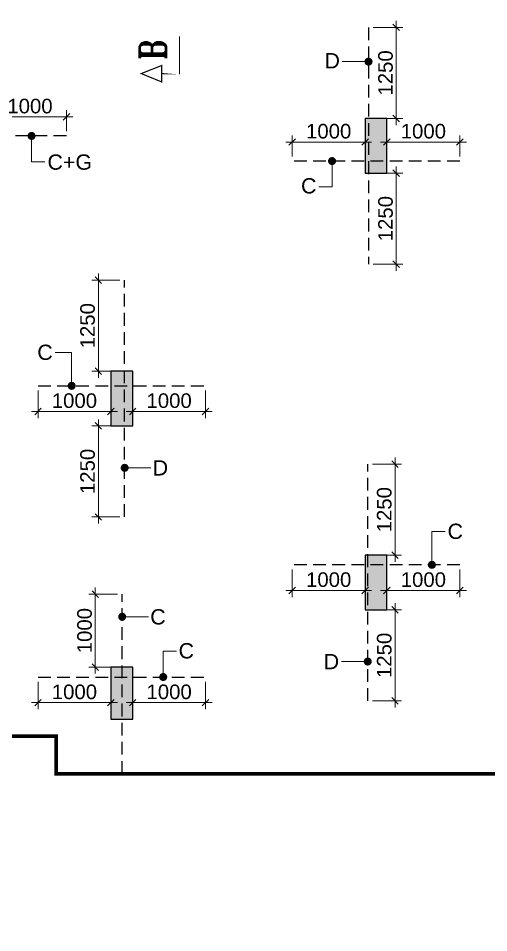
# Model space of a CAD drawing. Header units: millimetres. Extents: x 1123469 to 1883119, y -126924 to 196924.
# Drawn here: x 1522819 to 1529276, y 124283 to 136834 of the extents above; entities that cross this region are included whole.
import ezdxf

# ---------------------------------------------------------------- set-up
doc = ezdxf.new("R2010")
doc.units = ezdxf.units.MM
doc.header["$LTSCALE"] = 500
doc.header["$MEASUREMENT"] = 0
doc.header["$PDMODE"] = 34
doc.linetypes.add('CONTINOUS', pattern=[0])
doc.linetypes.add('HIDDEN', pattern=[0.375, 0.25, -0.125])
doc.layers.get('Defpoints').update_dxf_attribs({"lineweight": 0})
for name, color, linetype in [('3BEAM NO', 6, 'Continuous'), ('COL. DIM', 3, 'Continuous'), ('reinf.', 4, 'Continuous'), ('TEXT 1', 1, 'Continuous'), ('TEXT-20', 3, 'Continuous'), ('TOWER AREA COLUMN.', 6, 'Continuous')]:
    doc.layers.add(name, color=color, linetype=linetype)
for name, color, linetype, lineweight in [('ARWO', 1, 'Continuous', 18), ('CUT OUT', 1, 'Continuous', 13), ('FOOTING', 1, 'Continuous', 15), ('S - SUNK', 251, 'Continuous', 0), ('TOWER COL HATCH', 253, 'Continuous', 20)]:
    doc.layers.add(name, color=color, linetype=linetype, lineweight=lineweight)
doc.styles.add('3mm', font='arial.ttf')
doc.styles.add('RT', font='romant.shx', dxfattribs={"height": 8})
doc.dimstyles.new('PARAMVEER', dxfattribs={"dimtxt": 200, "dimasz": 100, "dimexe": 0, "dimexo": 25, "dimgap": 10, "dimtad": 1, "dimdec": 0, "dimrnd": 5, "dimzin": 0, "dimdsep": 46, "dimtxsty": '3mm', "dimblk": 'OBLIQUE', "dimcen": 0.09, "dimdle": 75, "dimclrd": 1, "dimclre": 1, "dimclrt": 3, "dimadec": 0, "dimazin": 0, "dimtfac": 1, "dimtdec": 0, "dimtmove": 1, "dimatfit": 3, "dimfxl": 100, "dimtolj": 1, "dimtzin": 0, "dimlwd": 18, "dimlwe": 5, "dimarcsym": 0})
doc.dimstyles.new('PARAMVEER BEAM', dxfattribs={"dimtxt": 200, "dimasz": 100, "dimexe": 0, "dimexo": 0, "dimgap": 10, "dimtad": 1, "dimdec": 0, "dimzin": 0, "dimdsep": 46, "dimtxsty": '3mm', "dimblk": 'ARCHTICK', "dimcen": 0.09, "dimdle": 75, "dimclrd": 1, "dimclre": 1, "dimclrt": 3, "dimadec": 0, "dimazin": 0, "dimtfac": 1, "dimtdec": 0, "dimtmove": 1, "dimatfit": 3, "dimfxl": 100, "dimtolj": 1, "dimtzin": 0, "dimlwd": 18, "dimlwe": 5, "dimarcsym": 0})

# ---------------------------------------------------------------- blocks, each defined once
blk = doc.blocks.new('3tgra')
at = {"layer": 'TOWER COL HATCH'}
h = blk.add_hatch(color=253, dxfattribs=at)
h.dxf.hatch_style = 1
h.paths.add_polyline_path([(1377685.631014433, 72436.75957392534), (1377985.631014433, 72436.75957392534), (1377985.631014433, 71686.75957392534), (1377685.631014433, 71686.75957392534)])
h = blk.add_hatch(color=253, dxfattribs=at)
h.dxf.hatch_style = 1
h.paths.add_polyline_path([(1381175.631022721, 68966.7597997039), (1381475.631022721, 68966.7597997039), (1381475.631022721, 68216.7597997039), (1381175.631022721, 68216.7597997039)])
h = blk.add_hatch(color=253, dxfattribs=at)
h.dxf.hatch_style = 1
h.paths.add_polyline_path([(1377685.631021391, 66441.7598002), (1377985.631021391, 66441.7598002), (1377985.631021391, 65691.7598002), (1377685.631021391, 65691.7598002)])
h = blk.add_hatch(color=253, dxfattribs=at)
h.dxf.hatch_style = 1
h.paths.add_polyline_path([(1381175.631022715, 64906.75997030269), (1381475.631022715, 64906.75997030269), (1381475.631022715, 64191.75997030269), (1381175.631022715, 64191.75997030269)])
at = {"layer": 'TOWER AREA COLUMN.', "color": 4}
for points in [[(1377685.631014433, 72436.75957392534), (1377985.631014433, 72436.75957392534), (1377985.631014433, 71686.75957392534), (1377685.631014433, 71686.75957392534)], [(1381175.631022721, 68966.7597997039), (1381475.631022721, 68966.7597997039), (1381475.631022721, 68216.7597997039), (1381175.631022721, 68216.7597997039)], [(1377685.631021391, 66441.7598002), (1377985.631021391, 66441.7598002), (1377985.631021391, 65691.7598002), (1377685.631021391, 65691.7598002)], [(1381175.631022715, 64906.75997030269), (1381475.631022715, 64906.75997030269), (1381475.631022715, 64191.75997030269), (1381175.631022715, 64191.75997030269)]]:
    blk.add_lwpolyline(points, close=True, dxfattribs=at)
blk = doc.blocks.new('_Oblique')
at = {"color": 0, "linetype": 'ByBlock', "lineweight": -2}
blk.add_line((-0.5, -0.5), (0.5, 0.5), dxfattribs=at)
blk = doc.blocks.new('*D1040')
at = {"layer": 'COL. DIM', "color": 1, "linetype": 'CONTINOUS', "lineweight": 5, "ltscale": 10, "transparency": 16777216}
for p, q in [((1527691.322730707, 134709.250831422), (1528097.412359352, 134709.250831422)), ((1527691.322730707, 133459.250831422), (1528097.412359352, 133459.250831422))]:
    blk.add_line(p, q, dxfattribs=at)
at = {"layer": 'COL. DIM', "color": 1, "lineweight": 18, "ltscale": 10, "transparency": 16777216}
blk.add_line((1528007.412359352, 134799.250831422), (1528007.412359352, 133369.250831422), dxfattribs=at)
at = {"layer": 'Defpoints', "color": 0, "ltscale": 10, "transparency": 16777216}
for p in [(1527626.322730707, 134709.250831422), (1527626.322730707, 133459.250831422), (1528007.412359352, 133459.250831422)]:
    blk.add_point(p, dxfattribs=at)
at = {"layer": 'COL. DIM', "color": 1, "lineweight": 18, "ltscale": 10, "transparency": 16777216, "xscale": 90, "yscale": 90, "zscale": 90}
for p, rotation in [((1528007.412359352, 134709.250831422), 90), ((1528007.412359352, 133459.250831422), 270)]:
    blk.add_blockref('_Oblique', p, dxfattribs=dict(at, rotation=rotation))
at = {"layer": 'COL. DIM', "color": 3, "ltscale": 10, "transparency": 16777216, "insert": (1527860.297761807, 134084.2508314215), "char_height": 200, "attachment_point": 5, "rotation": 90, "style": '3mm'}
blk.add_mtext('\\A1;1250', dxfattribs=at)
blk = doc.blocks.new('_ArchTick')
at = {"color": 0, "linetype": 'ByBlock', "const_width": 0.15}
blk.add_lwpolyline([(-0.5, -0.5), (0.5, 0.5)], dxfattribs=at)
blk = doc.blocks.new('*D1041')
at = {"layer": 'COL. DIM', "color": 1, "linetype": 'CONTINOUS', "lineweight": 5, "ltscale": 10, "transparency": 16777216}
for p, q in [((1526579.24859327, 134939.2642006932), (1526579.24859327, 135225.7938251426)), ((1527579.24859327, 134939.2642006932), (1527579.24859327, 135225.7938251426))]:
    blk.add_line(p, q, dxfattribs=at)
at = {"layer": 'COL. DIM', "color": 1, "lineweight": 18, "ltscale": 10, "transparency": 16777216}
blk.add_line((1526489.24859327, 135135.7938251426), (1527669.24859327, 135135.7938251426), dxfattribs=at)
at = {"layer": 'Defpoints', "color": 0, "ltscale": 10, "transparency": 16777216}
for p in [(1527579.24859327, 135135.7938251426), (1526579.24859327, 134874.2642006932), (1527579.24859327, 134874.2642006932)]:
    blk.add_point(p, dxfattribs=at)
at = {"layer": 'COL. DIM', "color": 1, "lineweight": 18, "ltscale": 10, "transparency": 16777216, "xscale": 90, "yscale": 90, "zscale": 90, "rotation": 180}
blk.add_blockref('_Oblique', (1526579.24859327, 135135.7938251426), dxfattribs=at)
at = {"layer": 'COL. DIM', "color": 1, "lineweight": 18, "ltscale": 10, "transparency": 16777216, "xscale": 90, "yscale": 90, "zscale": 90}
blk.add_blockref('_Oblique', (1527579.24859327, 135135.7938251426), dxfattribs=at)
at = {"layer": 'COL. DIM', "color": 3, "ltscale": 10, "transparency": 16777216, "insert": (1527079.24859327, 135282.9084226869), "char_height": 200, "attachment_point": 5, "style": '3mm'}
blk.add_mtext('\\A1;1000', dxfattribs=at)
blk = doc.blocks.new('*D1042')
at = {"layer": 'COL. DIM', "color": 1, "linetype": 'CONTINOUS', "lineweight": 5, "ltscale": 10, "transparency": 16777216}
for p, q in [((1527691.322730707, 136709.250831422), (1528097.412359351, 136709.250831422)), ((1527691.322730707, 135459.250831422), (1528097.412359351, 135459.250831422))]:
    blk.add_line(p, q, dxfattribs=at)
at = {"layer": 'COL. DIM', "color": 1, "lineweight": 18, "ltscale": 10, "transparency": 16777216}
blk.add_line((1528007.412359351, 136799.250831422), (1528007.412359351, 135369.250831422), dxfattribs=at)
at = {"layer": 'Defpoints', "color": 0, "ltscale": 10, "transparency": 16777216}
for p in [(1527626.322730707, 136709.250831422), (1527626.322730707, 135459.250831422), (1528007.412359351, 135459.250831422)]:
    blk.add_point(p, dxfattribs=at)
at = {"layer": 'COL. DIM', "color": 1, "lineweight": 18, "ltscale": 10, "transparency": 16777216, "xscale": 90, "yscale": 90, "zscale": 90}
for p, rotation in [((1528007.412359351, 136709.250831422), 90), ((1528007.412359351, 135459.250831422), 270)]:
    blk.add_blockref('_Oblique', p, dxfattribs=dict(at, rotation=rotation))
at = {"layer": 'COL. DIM', "color": 3, "ltscale": 10, "transparency": 16777216, "insert": (1527860.297761804, 136084.250831422), "char_height": 200, "attachment_point": 5, "rotation": 90, "style": '3mm'}
blk.add_mtext('\\A1;1250', dxfattribs=at)
blk = doc.blocks.new('*D1043')
at = {"layer": 'COL. DIM', "color": 1, "linetype": 'CONTINOUS', "lineweight": 5, "ltscale": 10, "transparency": 16777216}
for p, q in [((1527879.24859327, 134939.2642006932), (1527879.24859327, 135225.7938251426)), ((1528879.24859327, 134939.2642006932), (1528879.24859327, 135225.7938251426))]:
    blk.add_line(p, q, dxfattribs=at)
at = {"layer": 'COL. DIM', "color": 1, "lineweight": 18, "ltscale": 10, "transparency": 16777216}
blk.add_line((1527789.24859327, 135135.7938251426), (1528969.24859327, 135135.7938251426), dxfattribs=at)
at = {"layer": 'Defpoints', "color": 0, "ltscale": 10, "transparency": 16777216}
for p in [(1528879.24859327, 135135.7938251426), (1527879.24859327, 134874.2642006932), (1528879.24859327, 134874.2642006932)]:
    blk.add_point(p, dxfattribs=at)
at = {"layer": 'COL. DIM', "color": 1, "lineweight": 18, "ltscale": 10, "transparency": 16777216, "xscale": 90, "yscale": 90, "zscale": 90, "rotation": 180}
blk.add_blockref('_Oblique', (1527879.24859327, 135135.7938251426), dxfattribs=at)
at = {"layer": 'COL. DIM', "color": 1, "lineweight": 18, "ltscale": 10, "transparency": 16777216, "xscale": 90, "yscale": 90, "zscale": 90}
blk.add_blockref('_Oblique', (1528879.24859327, 135135.7938251426), dxfattribs=at)
at = {"layer": 'COL. DIM', "color": 3, "ltscale": 10, "transparency": 16777216, "insert": (1528379.24859327, 135282.9084226869), "char_height": 200, "attachment_point": 5, "style": '3mm'}
blk.add_mtext('\\A1;1000', dxfattribs=at)
blk = doc.blocks.new('*D1047')
at = {"layer": 'COL. DIM', "color": 1, "linetype": 'CONTINOUS', "lineweight": 5, "ltscale": 10, "transparency": 16777216}
for p, q in [((1522479.167191137, 135284.3916811144), (1522479.167191137, 135570.9213055638)), ((1523479.167191137, 135284.3916811144), (1523479.167191137, 135570.9213055638))]:
    blk.add_line(p, q, dxfattribs=at)
at = {"layer": 'COL. DIM', "color": 1, "lineweight": 18, "ltscale": 10, "transparency": 16777216}
blk.add_line((1522389.167191137, 135480.9213055638), (1523569.167191137, 135480.9213055638), dxfattribs=at)
at = {"layer": 'Defpoints', "color": 0, "ltscale": 10, "transparency": 16777216}
for p in [(1523479.167191137, 135480.9213055638), (1522479.167191137, 135219.3916811144), (1523479.167191137, 135219.3916811144)]:
    blk.add_point(p, dxfattribs=at)
at = {"layer": 'COL. DIM', "color": 1, "lineweight": 18, "ltscale": 10, "transparency": 16777216, "xscale": 90, "yscale": 90, "zscale": 90, "rotation": 180}
blk.add_blockref('_Oblique', (1522479.167191137, 135480.9213055638), dxfattribs=at)
at = {"layer": 'COL. DIM', "color": 1, "lineweight": 18, "ltscale": 10, "transparency": 16777216, "xscale": 90, "yscale": 90, "zscale": 90}
blk.add_blockref('_Oblique', (1523479.167191137, 135480.9213055638), dxfattribs=at)
at = {"layer": 'COL. DIM', "color": 3, "ltscale": 10, "transparency": 16777216, "insert": (1522979.167191137, 135628.0359031082), "char_height": 200, "attachment_point": 5, "style": '3mm'}
blk.add_mtext('\\A1;1000', dxfattribs=at)
blk = doc.blocks.new('*D1072')
at = {"layer": 'COL. DIM', "color": 1, "lineweight": 18, "ltscale": 10, "transparency": 16777216}
blk.add_line((1527990.252399399, 129374.2510576967), (1527990.252399399, 130804.2510576967), dxfattribs=at)
at = {"layer": 'COL. DIM', "color": 1, "linetype": 'CONTINOUS', "lineweight": 5, "ltscale": 10, "transparency": 16777216}
for p, q in [((1527680.596990563, 130714.2510576967), (1528080.252399399, 130714.2510576967)), ((1527680.596990563, 129464.2510576967), (1528080.252399399, 129464.2510576967))]:
    blk.add_line(p, q, dxfattribs=at)
at = {"layer": 'Defpoints', "color": 0, "ltscale": 10, "transparency": 16777216}
for p in [(1527615.596990563, 130714.2510576967), (1527990.252399399, 130714.2510576967), (1527615.596990563, 129464.2510576967)]:
    blk.add_point(p, dxfattribs=at)
at = {"layer": 'COL. DIM', "color": 1, "lineweight": 18, "ltscale": 10, "transparency": 16777216, "xscale": 90, "yscale": 90, "zscale": 90}
for p, rotation in [((1527990.252399399, 130714.2510576967), 90), ((1527990.252399399, 129464.2510576967), 270)]:
    blk.add_blockref('_Oblique', p, dxfattribs=dict(at, rotation=rotation))
at = {"layer": 'COL. DIM', "color": 3, "ltscale": 10, "transparency": 16777216, "insert": (1527843.137801854, 130089.2510576963), "char_height": 200, "attachment_point": 5, "rotation": 90, "style": '3mm'}
blk.add_mtext('\\A1;1250', dxfattribs=at)
blk = doc.blocks.new('*D1073')
at = {"layer": 'COL. DIM', "color": 1, "linetype": 'CONTINOUS', "lineweight": 5, "ltscale": 10, "transparency": 16777216}
for p, q in [((1527879.248586311, 129267.310711091), (1527879.248586311, 128890.7810866417)), ((1528879.248586311, 129267.310711091), (1528879.248586311, 128890.7810866417))]:
    blk.add_line(p, q, dxfattribs=at)
at = {"layer": 'COL. DIM', "color": 1, "lineweight": 18, "ltscale": 10, "transparency": 16777216}
blk.add_line((1527789.248586311, 128980.7810866417), (1528969.248586311, 128980.7810866417), dxfattribs=at)
at = {"layer": 'Defpoints', "color": 0, "ltscale": 10, "transparency": 16777216}
for p in [(1527879.248586311, 129332.310711091), (1528879.248586311, 129332.310711091), (1528879.248586311, 128980.7810866417)]:
    blk.add_point(p, dxfattribs=at)
at = {"layer": 'COL. DIM', "color": 1, "lineweight": 18, "ltscale": 10, "transparency": 16777216, "xscale": 90, "yscale": 90, "zscale": 90, "rotation": 180}
blk.add_blockref('_Oblique', (1527879.248586311, 128980.7810866417), dxfattribs=at)
at = {"layer": 'COL. DIM', "color": 1, "lineweight": 18, "ltscale": 10, "transparency": 16777216, "xscale": 90, "yscale": 90, "zscale": 90}
blk.add_blockref('_Oblique', (1528879.248586311, 128980.7810866417), dxfattribs=at)
at = {"layer": 'COL. DIM', "color": 3, "ltscale": 10, "transparency": 16777216, "insert": (1528379.248586311, 129127.895684186), "char_height": 200, "attachment_point": 5, "style": '3mm'}
blk.add_mtext('\\A1;1000', dxfattribs=at)
blk = doc.blocks.new('*D1074')
at = {"layer": 'COL. DIM', "color": 1, "linetype": 'CONTINOUS', "lineweight": 5, "ltscale": 10, "transparency": 16777216}
for p, q in [((1526579.248586311, 129267.310711091), (1526579.248586311, 128890.7810866417)), ((1527579.248586311, 129267.310711091), (1527579.248586311, 128890.7810866417))]:
    blk.add_line(p, q, dxfattribs=at)
at = {"layer": 'COL. DIM', "color": 1, "lineweight": 18, "ltscale": 10, "transparency": 16777216}
blk.add_line((1526489.248586311, 128980.7810866417), (1527669.248586311, 128980.7810866417), dxfattribs=at)
at = {"layer": 'Defpoints', "color": 0, "ltscale": 10, "transparency": 16777216}
for p in [(1526579.248586311, 129332.310711091), (1527579.248586311, 129332.310711091), (1527579.248586311, 128980.7810866417)]:
    blk.add_point(p, dxfattribs=at)
at = {"layer": 'COL. DIM', "color": 1, "lineweight": 18, "ltscale": 10, "transparency": 16777216, "xscale": 90, "yscale": 90, "zscale": 90, "rotation": 180}
blk.add_blockref('_Oblique', (1526579.248586311, 128980.7810866417), dxfattribs=at)
at = {"layer": 'COL. DIM', "color": 1, "lineweight": 18, "ltscale": 10, "transparency": 16777216, "xscale": 90, "yscale": 90, "zscale": 90}
blk.add_blockref('_Oblique', (1527579.248586311, 128980.7810866417), dxfattribs=at)
at = {"layer": 'COL. DIM', "color": 3, "ltscale": 10, "transparency": 16777216, "insert": (1527079.248586311, 129127.895684186), "char_height": 200, "attachment_point": 5, "style": '3mm'}
blk.add_mtext('\\A1;1000', dxfattribs=at)
blk = doc.blocks.new('*D1075')
at = {"layer": 'COL. DIM', "color": 1, "lineweight": 18, "ltscale": 10, "transparency": 16777216}
blk.add_line((1527990.252399399, 127374.2510576966), (1527990.252399399, 128804.2510576966), dxfattribs=at)
at = {"layer": 'COL. DIM', "color": 1, "linetype": 'CONTINOUS', "lineweight": 5, "ltscale": 10, "transparency": 16777216}
for p, q in [((1527680.596990563, 128714.2510576966), (1528080.252399399, 128714.2510576966)), ((1527680.596990563, 127464.2510576966), (1528080.252399399, 127464.2510576966))]:
    blk.add_line(p, q, dxfattribs=at)
at = {"layer": 'Defpoints', "color": 0, "ltscale": 10, "transparency": 16777216}
for p in [(1527615.596990563, 128714.2510576966), (1527990.252399399, 128714.2510576966), (1527615.596990563, 127464.2510576966)]:
    blk.add_point(p, dxfattribs=at)
at = {"layer": 'COL. DIM', "color": 1, "lineweight": 18, "ltscale": 10, "transparency": 16777216, "xscale": 90, "yscale": 90, "zscale": 90}
for p, rotation in [((1527990.252399399, 128714.2510576966), 90), ((1527990.252399399, 127464.2510576966), 270)]:
    blk.add_blockref('_Oblique', p, dxfattribs=dict(at, rotation=rotation))
at = {"layer": 'COL. DIM', "color": 3, "ltscale": 10, "transparency": 16777216, "insert": (1527843.137801855, 128089.2510576962), "char_height": 200, "attachment_point": 5, "rotation": 90, "style": '3mm'}
blk.add_mtext('\\A1;1250', dxfattribs=at)
blk = doc.blocks.new('*D1076')
at = {"layer": 'COL. DIM', "color": 1, "linetype": 'CONTINOUS', "lineweight": 5, "ltscale": 10, "transparency": 16777216}
for p, q in [((1524179.963213203, 128929.2512277994), (1523785.924917455, 128929.2512277994)), ((1524179.963213203, 127929.2512277994), (1523785.924917455, 127929.2512277994))]:
    blk.add_line(p, q, dxfattribs=at)
at = {"layer": 'COL. DIM', "color": 1, "lineweight": 18, "ltscale": 10, "transparency": 16777216}
blk.add_line((1523875.924917455, 127839.2512277994), (1523875.924917455, 129019.2512277994), dxfattribs=at)
at = {"layer": 'Defpoints', "color": 0, "ltscale": 10, "transparency": 16777216}
for p in [(1523875.924917455, 128929.2512277994), (1524244.963213203, 128929.2512277994), (1524244.963213203, 127929.2512277994)]:
    blk.add_point(p, dxfattribs=at)
at = {"layer": 'COL. DIM', "color": 1, "lineweight": 18, "ltscale": 10, "transparency": 16777216, "xscale": 90, "yscale": 90, "zscale": 90}
for p, rotation in [((1523875.924917455, 128929.2512277994), 90), ((1523875.924917455, 127929.2512277994), 270)]:
    blk.add_blockref('_Oblique', p, dxfattribs=dict(at, rotation=rotation))
at = {"layer": 'COL. DIM', "color": 3, "ltscale": 10, "transparency": 16777216, "insert": (1523728.81031991, 128429.2512277989), "char_height": 200, "attachment_point": 5, "rotation": 90, "style": '3mm'}
blk.add_mtext('\\A1;1000', dxfattribs=at)
blk = doc.blocks.new('*D1077')
at = {"layer": 'COL. DIM', "color": 1, "linetype": 'CONTINOUS', "lineweight": 5, "ltscale": 10, "transparency": 16777216}
for p, q in [((1524389.247958106, 127727.2220207432), (1524389.247958106, 127350.6923962939)), ((1525389.247958106, 127727.2220207432), (1525389.247958106, 127350.6923962939))]:
    blk.add_line(p, q, dxfattribs=at)
at = {"layer": 'COL. DIM', "color": 1, "lineweight": 18, "ltscale": 10, "transparency": 16777216}
blk.add_line((1525479.247958106, 127440.6923962939), (1524299.247958106, 127440.6923962939), dxfattribs=at)
at = {"layer": 'Defpoints', "color": 0, "ltscale": 10, "transparency": 16777216}
for p in [(1524389.247958106, 127792.2220207432), (1525389.247958106, 127792.2220207432), (1524389.247958106, 127440.6923962939)]:
    blk.add_point(p, dxfattribs=at)
at = {"layer": 'COL. DIM', "color": 1, "lineweight": 18, "ltscale": 10, "transparency": 16777216, "xscale": 90, "yscale": 90, "zscale": 90, "rotation": 180}
blk.add_blockref('_Oblique', (1524389.247958106, 127440.6923962939), dxfattribs=at)
at = {"layer": 'COL. DIM', "color": 1, "lineweight": 18, "ltscale": 10, "transparency": 16777216, "xscale": 90, "yscale": 90, "zscale": 90}
blk.add_blockref('_Oblique', (1525389.247958106, 127440.6923962939), dxfattribs=at)
at = {"layer": 'COL. DIM', "color": 3, "ltscale": 10, "transparency": 16777216, "insert": (1524889.247958106, 127587.8069938382), "char_height": 200, "attachment_point": 5, "style": '3mm'}
blk.add_mtext('\\A1;1000', dxfattribs=at)
blk = doc.blocks.new('*D1078')
at = {"layer": 'COL. DIM', "color": 1, "linetype": 'CONTINOUS', "lineweight": 5, "ltscale": 10, "transparency": 16777216}
for p, q in [((1523089.247958106, 127727.2220207432), (1523089.247958106, 127350.6923962939)), ((1524089.247958106, 127727.2220207432), (1524089.247958106, 127350.6923962939))]:
    blk.add_line(p, q, dxfattribs=at)
at = {"layer": 'COL. DIM', "color": 1, "lineweight": 18, "ltscale": 10, "transparency": 16777216}
blk.add_line((1524179.247958106, 127440.6923962939), (1522999.247958106, 127440.6923962939), dxfattribs=at)
at = {"layer": 'Defpoints', "color": 0, "ltscale": 10, "transparency": 16777216}
for p in [(1523089.247958106, 127792.2220207432), (1524089.247958106, 127792.2220207432), (1523089.247958106, 127440.6923962939)]:
    blk.add_point(p, dxfattribs=at)
at = {"layer": 'COL. DIM', "color": 1, "lineweight": 18, "ltscale": 10, "transparency": 16777216, "xscale": 90, "yscale": 90, "zscale": 90, "rotation": 180}
blk.add_blockref('_Oblique', (1523089.247958106, 127440.6923962939), dxfattribs=at)
at = {"layer": 'COL. DIM', "color": 1, "lineweight": 18, "ltscale": 10, "transparency": 16777216, "xscale": 90, "yscale": 90, "zscale": 90}
blk.add_blockref('_Oblique', (1524089.247958106, 127440.6923962939), dxfattribs=at)
at = {"layer": 'COL. DIM', "color": 3, "ltscale": 10, "transparency": 16777216, "insert": (1523589.247958106, 127587.8069938382), "char_height": 200, "attachment_point": 5, "style": '3mm'}
blk.add_mtext('\\A1;1000', dxfattribs=at)
blk = doc.blocks.new('*D1089')
at = {"layer": 'COL. DIM', "color": 1, "lineweight": 18, "ltscale": 10, "transparency": 16777216}
blk.add_line((1523917.640821331, 131899.2510572005), (1523917.640821331, 133329.2510572005), dxfattribs=at)
at = {"layer": 'COL. DIM', "color": 1, "linetype": 'CONTINOUS', "lineweight": 5, "ltscale": 10, "transparency": 16777216}
for p, q in [((1524213.759595215, 133239.2510572005), (1523827.640821331, 133239.2510572005)), ((1524213.759595215, 131989.2510572005), (1523827.640821331, 131989.2510572005))]:
    blk.add_line(p, q, dxfattribs=at)
at = {"layer": 'Defpoints', "color": 0, "ltscale": 10, "transparency": 16777216}
for p in [(1523917.640821331, 133239.2510572005), (1524278.759595215, 133239.2510572005), (1524278.759595215, 131989.2510572005)]:
    blk.add_point(p, dxfattribs=at)
at = {"layer": 'COL. DIM', "color": 1, "lineweight": 18, "ltscale": 10, "transparency": 16777216, "xscale": 90, "yscale": 90, "zscale": 90}
for p, rotation in [((1523917.640821331, 133239.2510572005), 90), ((1523917.640821331, 131989.2510572005), 270)]:
    blk.add_blockref('_Oblique', p, dxfattribs=dict(at, rotation=rotation))
at = {"layer": 'COL. DIM', "color": 3, "ltscale": 10, "transparency": 16777216, "insert": (1523770.526223787, 132614.2510572001), "char_height": 200, "attachment_point": 5, "rotation": 90, "style": '3mm'}
blk.add_mtext('\\A1;1250', dxfattribs=at)
blk = doc.blocks.new('*D1090')
at = {"layer": 'COL. DIM', "color": 1, "linetype": 'CONTINOUS', "lineweight": 5, "ltscale": 10, "transparency": 16777216}
for p, q in [((1523089.247958101, 131724.1930541991), (1523089.247958101, 131347.6634297497)), ((1524089.247958101, 131724.1930541991), (1524089.247958101, 131347.6634297497))]:
    blk.add_line(p, q, dxfattribs=at)
at = {"layer": 'COL. DIM', "color": 1, "lineweight": 18, "ltscale": 10, "transparency": 16777216}
blk.add_line((1524179.247958101, 131437.6634297497), (1522999.247958101, 131437.6634297497), dxfattribs=at)
at = {"layer": 'Defpoints', "color": 0, "ltscale": 10, "transparency": 16777216}
for p in [(1523089.247958101, 131789.1930541991), (1524089.247958101, 131789.1930541991), (1523089.247958101, 131437.6634297497)]:
    blk.add_point(p, dxfattribs=at)
at = {"layer": 'COL. DIM', "color": 1, "lineweight": 18, "ltscale": 10, "transparency": 16777216, "xscale": 90, "yscale": 90, "zscale": 90, "rotation": 180}
blk.add_blockref('_Oblique', (1523089.247958101, 131437.6634297497), dxfattribs=at)
at = {"layer": 'COL. DIM', "color": 1, "lineweight": 18, "ltscale": 10, "transparency": 16777216, "xscale": 90, "yscale": 90, "zscale": 90}
blk.add_blockref('_Oblique', (1524089.247958101, 131437.6634297497), dxfattribs=at)
at = {"layer": 'COL. DIM', "color": 3, "ltscale": 10, "transparency": 16777216, "insert": (1523589.247958101, 131584.7780272941), "char_height": 200, "attachment_point": 5, "style": '3mm'}
blk.add_mtext('\\A1;1000', dxfattribs=at)
blk = doc.blocks.new('*D1091')
at = {"layer": 'COL. DIM', "color": 1, "linetype": 'CONTINOUS', "lineweight": 5, "ltscale": 10, "transparency": 16777216}
for p, q in [((1524389.247958101, 131724.1930541991), (1524389.247958101, 131347.6634297497)), ((1525389.247958101, 131724.1930541991), (1525389.247958101, 131347.6634297497))]:
    blk.add_line(p, q, dxfattribs=at)
at = {"layer": 'COL. DIM', "color": 1, "lineweight": 18, "ltscale": 10, "transparency": 16777216}
blk.add_line((1525479.247958101, 131437.6634297497), (1524299.247958101, 131437.6634297497), dxfattribs=at)
at = {"layer": 'Defpoints', "color": 0, "ltscale": 10, "transparency": 16777216}
for p in [(1524389.247958101, 131789.1930541991), (1525389.247958101, 131789.1930541991), (1524389.247958101, 131437.6634297497)]:
    blk.add_point(p, dxfattribs=at)
at = {"layer": 'COL. DIM', "color": 1, "lineweight": 18, "ltscale": 10, "transparency": 16777216, "xscale": 90, "yscale": 90, "zscale": 90, "rotation": 180}
blk.add_blockref('_Oblique', (1524389.247958101, 131437.6634297497), dxfattribs=at)
at = {"layer": 'COL. DIM', "color": 1, "lineweight": 18, "ltscale": 10, "transparency": 16777216, "xscale": 90, "yscale": 90, "zscale": 90}
blk.add_blockref('_Oblique', (1525389.247958101, 131437.6634297497), dxfattribs=at)
at = {"layer": 'COL. DIM', "color": 3, "ltscale": 10, "transparency": 16777216, "insert": (1524889.247958101, 131584.7780272941), "char_height": 200, "attachment_point": 5, "style": '3mm'}
blk.add_mtext('\\A1;1000', dxfattribs=at)
blk = doc.blocks.new('*D1092')
at = {"layer": 'COL. DIM', "color": 1, "lineweight": 18, "ltscale": 10, "transparency": 16777216}
blk.add_line((1523917.640821331, 129899.2510572005), (1523917.640821331, 131329.2510572005), dxfattribs=at)
at = {"layer": 'COL. DIM', "color": 1, "linetype": 'CONTINOUS', "lineweight": 5, "ltscale": 10, "transparency": 16777216}
for p, q in [((1524213.759595215, 131239.2510572005), (1523827.640821331, 131239.2510572005)), ((1524213.759595215, 129989.2510572005), (1523827.640821331, 129989.2510572005))]:
    blk.add_line(p, q, dxfattribs=at)
at = {"layer": 'Defpoints', "color": 0, "ltscale": 10, "transparency": 16777216}
for p in [(1523917.640821331, 131239.2510572005), (1524278.759595215, 131239.2510572005), (1524278.759595215, 129989.2510572005)]:
    blk.add_point(p, dxfattribs=at)
at = {"layer": 'COL. DIM', "color": 1, "lineweight": 18, "ltscale": 10, "transparency": 16777216, "xscale": 90, "yscale": 90, "zscale": 90}
for p, rotation in [((1523917.640821331, 131239.2510572005), 90), ((1523917.640821331, 129989.2510572005), 270)]:
    blk.add_blockref('_Oblique', p, dxfattribs=dict(at, rotation=rotation))
at = {"layer": 'COL. DIM', "color": 3, "ltscale": 10, "transparency": 16777216, "insert": (1523770.526223786, 130614.2510572001), "char_height": 200, "attachment_point": 5, "rotation": 90, "style": '3mm'}
blk.add_mtext('\\A1;1250', dxfattribs=at)
blk = doc.blocks.new('*D2624')
at = {"layer": 'COL. DIM', "color": 1, "linetype": 'CONTINOUS', "lineweight": 5, "ltscale": 10, "transparency": 16777216}
for p, q in [((1726903.271734793, 142855.3069163206), (1726903.271734793, 142349.4527371134)), ((1727203.271734793, 141672.483817342), (1727203.271734793, 142529.4527371134))]:
    blk.add_line(p, q, dxfattribs=at)
at = {"layer": 'COL. DIM', "color": 1, "lineweight": 18, "ltscale": 10, "transparency": 16777216}
blk.add_line((1726813.271734793, 142439.4527371134), (1727293.271734793, 142439.4527371134), dxfattribs=at)
at = {"layer": 'Defpoints', "color": 0, "ltscale": 10, "transparency": 16777216}
for p in [(1726903.271734793, 142920.3069163206), (1727203.271734793, 142439.4527371134), (1727203.271734793, 141607.483817342), (1405055.631024809, 139394.2285481436), (1364890.631013369, 126979.2510576845), (1364890.631013369, 124332.9141457363)]:
    blk.add_point(p, dxfattribs=at)
at = {"layer": 'S - SUNK', "color": 1, "lineweight": 18, "ltscale": 10, "transparency": 16777216}
blk.add_line((1405130.631024809, 124332.9141457363), (1364815.631013369, 124332.9141457363), dxfattribs=at)
at = {"layer": 'S - SUNK', "color": 1, "lineweight": 5, "ltscale": 10, "transparency": 16777216}
for p, q in [((1364890.631013369, 124333.0641457363), (1364890.631013369, 124332.9141457363)), ((1405055.631024809, 124333.0641457363), (1405055.631024809, 124332.9141457363))]:
    blk.add_line(p, q, dxfattribs=at)
at = {"layer": 'COL. DIM', "color": 1, "lineweight": 18, "ltscale": 10, "transparency": 16777216, "xscale": 90, "yscale": 90, "zscale": 90, "rotation": 180}
blk.add_blockref('_Oblique', (1726903.271734793, 142439.4527371134), dxfattribs=at)
at = {"layer": 'COL. DIM', "color": 1, "lineweight": 18, "ltscale": 10, "transparency": 16777216, "xscale": 90, "yscale": 90, "zscale": 90}
blk.add_blockref('_Oblique', (1727203.271734793, 142439.4527371134), dxfattribs=at)
at = {"layer": 'S - SUNK', "color": 1, "lineweight": 18, "ltscale": 10, "transparency": 16777216, "xscale": 100, "yscale": 100, "zscale": 100, "rotation": 180}
blk.add_blockref('_Oblique', (1364890.631013369, 124332.9141457363), dxfattribs=at)
at = {"layer": 'S - SUNK', "color": 1, "lineweight": 18, "ltscale": 10, "transparency": 16777216, "xscale": 100, "yscale": 100, "zscale": 100}
blk.add_blockref('_Oblique', (1405055.631024809, 124332.9141457363), dxfattribs=at)
at = {"layer": 'COL. DIM', "color": 3, "ltscale": 10, "transparency": 16777216, "insert": (1727053.271734793, 142586.6355474817), "char_height": 200, "attachment_point": 5, "style": '3mm'}
blk.add_mtext('\\A1;300', dxfattribs=at)
at = {"layer": 'S - SUNK', "color": 3, "ltscale": 10, "transparency": 16777216, "insert": (1384973.131019089, 124445.0287432807), "char_height": 200, "attachment_point": 5, "style": '3mm'}
blk.add_mtext('\\A1;40165', dxfattribs=at)
blk = doc.blocks.new('*D2625')
at = {"layer": 'COL. DIM', "color": 1, "lineweight": 18, "ltscale": 10, "transparency": 16777216}
blk.add_line((1725455.593660668, 141997.4838173419), (1725455.593660668, 141517.483817342), dxfattribs=at)
at = {"layer": 'COL. DIM', "color": 1, "linetype": 'CONTINOUS', "lineweight": 5, "ltscale": 10, "transparency": 16777216}
for p, q in [((1725012.160233842, 141907.4838173419), (1725545.593660668, 141907.4838173419)), ((1724393.259694719, 141607.483817342), (1725545.593660668, 141607.483817342))]:
    blk.add_line(p, q, dxfattribs=at)
at = {"layer": 'Defpoints', "color": 0, "ltscale": 10, "transparency": 16777216}
for p in [(1358872.110384249, 158914.0730525189), (1431760.642437937, 158914.0730525189), (1724947.160233842, 141907.4838173419), (1724328.259694719, 141607.483817342), (1725455.593660668, 141607.483817342), (1442850.630409368, 126979.2510576846)]:
    blk.add_point(p, dxfattribs=at)
at = {"layer": 'S - SUNK', "color": 1, "lineweight": 18, "ltscale": 10, "transparency": 16777216}
blk.add_line((1358872.110384249, 126904.2510576846), (1358872.110384249, 158989.0730525189), dxfattribs=at)
at = {"layer": 'S - SUNK', "color": 1, "lineweight": 5, "ltscale": 10, "transparency": 16777216}
for p, q in [((1358872.260384249, 158914.0730525189), (1358872.110384249, 158914.0730525189)), ((1358872.260384249, 126979.2510576846), (1358872.110384249, 126979.2510576846))]:
    blk.add_line(p, q, dxfattribs=at)
at = {"layer": 'COL. DIM', "color": 1, "lineweight": 18, "ltscale": 10, "transparency": 16777216, "xscale": 90, "yscale": 90, "zscale": 90}
for p, rotation in [((1725455.593660668, 141907.4838173419), 90), ((1725455.593660668, 141607.483817342), 270)]:
    blk.add_blockref('_Oblique', p, dxfattribs=dict(at, rotation=rotation))
at = {"layer": 'S - SUNK', "color": 1, "lineweight": 18, "ltscale": 10, "transparency": 16777216, "xscale": 100, "yscale": 100, "zscale": 100}
for p, rotation in [((1358872.110384249, 158914.0730525189), 90), ((1358872.110384249, 126979.2510576846), 270)]:
    blk.add_blockref('_Oblique', p, dxfattribs=dict(at, rotation=rotation))
at = {"layer": 'COL. DIM', "color": 3, "ltscale": 10, "transparency": 16777216, "insert": (1725308.410850292, 141757.4838173419), "char_height": 200, "attachment_point": 5, "rotation": 90, "style": '3mm'}
blk.add_mtext('\\A1;300', dxfattribs=at)
at = {"layer": 'S - SUNK', "color": 3, "ltscale": 10, "transparency": 16777216, "insert": (1358759.927573881, 142946.6620551013), "char_height": 200, "attachment_point": 5, "rotation": 90, "style": '3mm'}
blk.add_mtext('\\A1;31935', dxfattribs=at)
blk = doc.blocks.new('*D3556')
at = {"layer": 'COL. DIM', "color": 1, "lineweight": 18, "ltscale": 10, "transparency": 16777216}
blk.add_line((1817173.874801246, 134747.767510492), (1817173.874801246, 133597.7677523475), dxfattribs=at)
at = {"layer": 'COL. DIM', "color": 1, "linetype": 'CONTINOUS', "lineweight": 5, "ltscale": 10, "transparency": 16777216}
for p, q in [((1817863.667367204, 134657.767510492), (1817083.874801246, 134657.767510492)), ((1816402.247891765, 133687.7677523475), (1817263.874801246, 133687.7677523475))]:
    blk.add_line(p, q, dxfattribs=at)
at = {"layer": 'Defpoints', "color": 0, "ltscale": 10, "transparency": 16777216}
for p in [(1417087.675834863, 156599.2285490907), (1417240.630397862, 156599.2285490907), (1417240.630397862, 155194.2285490907), (1817928.667367204, 134657.767510492), (1816337.247891765, 133687.7677523475), (1817173.874801246, 133687.7677523475)]:
    blk.add_point(p, dxfattribs=at)
at = {"layer": 'S - SUNK', "color": 1, "lineweight": 18, "ltscale": 10, "transparency": 16777216}
blk.add_line((1417087.675834863, 155119.2285490907), (1417087.675834863, 156674.2285490907), dxfattribs=at)
at = {"layer": 'S - SUNK', "color": 1, "lineweight": 5, "ltscale": 10, "transparency": 16777216}
for p, q in [((1417087.825834862, 156599.2285490907), (1417087.675834863, 156599.2285490907)), ((1417087.825834862, 155194.2285490907), (1417087.675834863, 155194.2285490907))]:
    blk.add_line(p, q, dxfattribs=at)
at = {"layer": 'COL. DIM', "color": 1, "lineweight": 18, "ltscale": 10, "transparency": 16777216, "xscale": 90, "yscale": 90, "zscale": 90}
for p, rotation in [((1817173.874801246, 134657.767510492), 90), ((1817173.874801246, 133687.7677523475), 270)]:
    blk.add_blockref('_Oblique', p, dxfattribs=dict(at, rotation=rotation))
at = {"layer": 'S - SUNK', "color": 1, "lineweight": 18, "ltscale": 10, "transparency": 16777216, "xscale": 100, "yscale": 100, "zscale": 100}
for p, rotation in [((1417087.675834863, 156599.2285490907), 90), ((1417087.675834863, 155194.2285490907), 270)]:
    blk.add_blockref('_Oblique', p, dxfattribs=dict(at, rotation=rotation))
at = {"layer": 'COL. DIM', "color": 3, "ltscale": 10, "transparency": 16777216, "insert": (1817026.760203702, 134172.7676314192), "char_height": 200, "attachment_point": 5, "rotation": 90, "style": '3mm'}
blk.add_mtext('\\A1;970', dxfattribs=at)
at = {"layer": 'S - SUNK', "color": 3, "ltscale": 10, "transparency": 16777216, "insert": (1416975.561237318, 155896.7285490903), "char_height": 200, "attachment_point": 5, "rotation": 90, "style": '3mm'}
blk.add_mtext('\\A1;1405', dxfattribs=at)

msp = doc.modelspace()

# ---------------------------------------------------------------- linework, layer by layer
at = {"layer": '3BEAM NO', "color": 4}
msp.add_line((1524788.983498764, 135959.5006431867, -7.851765953677085e-07), (1524788.983498764, 136186.8531094468, -7.843609217412887e-07), dxfattribs=at)
at = {"layer": '3BEAM NO', "color": 4, "extrusion": (-3.227238060428332e-09, 4.963612873298862e-18, 1), "const_width": 15.97339125}
for points, elevation in [([(1524788.983498762, 136075.3548663216), (1525031.407207467, 136075.3548663263), (1525031.407207468, 136585.8700973675)], -0.00492163940001056), ([(1524788.983498759, 135959.5006431932), (1524788.983498759, 136186.8531094533), (1524506.735612236, 136075.354866371), (1524788.983498759, 135959.5006431932)], -0.004921642217599808)]:
    msp.add_lwpolyline(points, dxfattribs=dict(at, elevation=elevation))
at = {"layer": 'FOOTING', "color": 3, "ltscale": 10, "const_width": 50}
msp.add_lwpolyline([(1532119.247955424, 126979.2510576845), (1532119.247955424, 126464.2510576846), (1523339.247958106, 126464.2510576846), (1523339.247958106, 126979.2510576845), (1514784.247951408, 126979.2510576845), (1514784.247951408, 139394.2285481437), (1488604.248587498, 139394.2285481436)], dxfattribs=at)
at = {"layer": 'reinf.', "color": 4, "linetype": 'HIDDEN', "ltscale": 1.4}
for p, q in [((1527626.322730707, 136709.2508314219), (1527626.322730707, 133459.2508314219)), ((1523479.167191137, 135219.3916811145), (1521179.167191137, 135219.3916811144)), ((1528879.24859327, 134874.2642006932), (1526579.24859327, 134874.2642006932)), ((1524278.759595215, 129989.2510572005), (1524278.759595215, 133239.2510572005)), ((1523089.247958101, 131789.1930541991), (1525389.247958101, 131789.1930541991)), ((1527615.596990562, 127464.2510576966), (1527615.596990562, 130714.2510576966)), ((1528879.248586311, 129332.310711091), (1526579.248586311, 129332.3107110911)), ((1524244.963213203, 126464.2510576846), (1524244.963213203, 128929.2512277993)), ((1523089.247958106, 127792.2220207432), (1525389.247958106, 127792.2220207432))]:
    msp.add_line(p, q, dxfattribs=at)

# ---------------------------------------------------------------- block references
at = {"layer": 'CUT OUT', "color": 4, "xscale": -1}
msp.add_blockref('3tgra', (2905564.878980821, 63022.49125749664), dxfattribs=at)

# ---------------------------------------------------------------- texts
at = {"layer": 'TEXT 1', "color": 2, "linetype": 'ByBlock', "style": '3mm'}
for s, p in [('D', (1527022.504886406, 136146.6217451123, -0.0688959593251002)), ('C+G', (1523219.507285543, 134755.3890325418, -0.0688959593251002)), ('C', (1526699.801047534, 134429.6538470904, -0.0688959593251002)), ('C', (1523079.358335491, 132144.5638577604, -0.0688959593251002)), ('D', (1524663.696129829, 130558.1633278654, -0.0688959593251002)), ('C', (1528711.269896054, 129687.6815146523, -0.0688959593251002)), ('C', (1524629.899747817, 128513.7238656972, -0.0688959593251002)), ('C', (1525019.25488768, 128047.7765515105, -0.0688959593251002)), ('D', (1527011.779146261, 127899.2885592695, -0.0688959593251002))]:
    msp.add_text(s, height=210, dxfattribs=at).set_placement(p)
at = {"layer": 'TEXT-20', "color": 7, "lineweight": 20, "ltscale": 0.2, "style": 'RT', "width": 0.85}
msp.add_text('B', height=359.401303125, rotation=90.00000002668041, dxfattribs=at).set_placement((1524845.604432877, 136258.6288860284, 0.01387790206817088))

# ---------------------------------------------------------------- dimensions: what is measured, and where the dimension line sits
at = {"layer": 'COL. DIM', "color": 6, "ltscale": 10}
for base, p1, p2, angle, picture, middle in [((1725455.593660668, 141607.483817342), (1724947.160233841, 141907.4838173418), (1724328.259694718, 141607.4838173419), 90, '*D2625', (1725455.59366066, 141757.4838173419)), ((1528007.412359351, 135459.250831422), (1527626.322730707, 136709.2508314219), (1527626.322730707, 135459.2508314219), 90, '*D1042', (1528007.412359348, 136084.250831422)), ((1523089.247958101, 131437.6634297497), (1524089.247958101, 131789.1930541991), (1523089.247958101, 131789.1930541991), 180, '*D1090', (1523589.247958101, 131437.6634297497)), ((1528879.248586311, 128980.7810866417), (1527879.248586311, 129332.310711091), (1528879.248586311, 129332.310711091), 7.016709298534877e-15, '*D1073', (1528379.248586311, 128980.7810866417))]:
    dim = msp.add_linear_dim(base=base, p1=p1, p2=p2, angle=angle, dimstyle='PARAMVEER', override={"dimasz": 90, "dimexe": 90, "dimexo": 65, "dimgap": 45, "dimpost": '\\X', "dimdle": 90, "dimfxl": 0.18, "dimarcsym": 1}, dxfattribs=at)
    dim.commit()
    dim.dimension.update_dxf_attribs({"geometry": picture, "text_midpoint": middle, "dimtype": 160})
for base, p1, p2, angle, picture, middle in [((1817173.874801246, 133687.7677523475), (1817928.667367203, 134657.7675104919), (1816337.247891764, 133687.7677523474), 90, '*D3556', (1817026.760203702, 134172.7676314192)), ((1523479.167191137, 135480.9213055638), (1522479.167191137, 135219.3916811144), (1523479.167191137, 135219.3916811144), 7.016709298534877e-15, '*D1047', (1522979.167191137, 135628.0359031082)), ((1528007.412359352, 133459.250831422), (1527626.322730707, 134709.2508314219), (1527626.322730707, 133459.2508314219), 90, '*D1040', (1527860.297761807, 134084.2508314215)), ((1523917.640821331, 133239.2510572005), (1524278.759595215, 131989.2510572005), (1524278.759595215, 133239.2510572005), 270, '*D1089', (1523770.526223787, 132614.2510572001)), ((1524389.247958101, 131437.6634297497), (1525389.247958101, 131789.1930541991), (1524389.247958101, 131789.1930541991), 180, '*D1091', (1524889.247958101, 131584.7780272941)), ((1523917.640821331, 131239.2510572005), (1524278.759595215, 129989.2510572005), (1524278.759595215, 131239.2510572005), 270, '*D1092', (1523770.526223786, 130614.2510572001)), ((1527990.252399399, 130714.2510576967), (1527615.596990562, 129464.2510576966), (1527615.596990562, 130714.2510576966), 270, '*D1072', (1527843.137801854, 130089.2510576963)), ((1527579.248586311, 128980.7810866417), (1526579.248586311, 129332.310711091), (1527579.248586311, 129332.310711091), 7.016709298534877e-15, '*D1074', (1527079.248586311, 129127.895684186)), ((1523875.924917455, 128929.2512277994), (1524244.963213203, 127929.2512277993), (1524244.963213203, 128929.2512277993), 270, '*D1076', (1523728.81031991, 128429.2512277989)), ((1527990.252399399, 128714.2510576966), (1527615.596990562, 127464.2510576966), (1527615.596990562, 128714.2510576966), 270, '*D1075', (1527843.137801855, 128089.2510576962)), ((1523089.247958106, 127440.6923962939), (1524089.247958106, 127792.2220207432), (1523089.247958106, 127792.2220207432), 180, '*D1078', (1523589.247958106, 127587.8069938382)), ((1524389.247958106, 127440.6923962939), (1525389.247958106, 127792.2220207432), (1524389.247958106, 127792.2220207432), 180, '*D1077', (1524889.247958106, 127587.8069938382))]:
    dim = msp.add_linear_dim(base=base, p1=p1, p2=p2, angle=angle, dimstyle='PARAMVEER', override={"dimasz": 90, "dimexe": 90, "dimexo": 65, "dimgap": 45, "dimpost": '\\X', "dimdle": 90, "dimfxl": 0.18, "dimarcsym": 1}, dxfattribs=at)
    dim.commit()
    dim.dimension.update_dxf_attribs({"geometry": picture, "text_midpoint": middle})
dim = msp.add_linear_dim(base=(1727203.271734793, 142439.4527371134), p1=(1726903.271734793, 142920.3069163206), p2=(1727203.271734793, 141607.483817342), dimstyle='PARAMVEER', override={"dimasz": 90, "dimexe": 90, "dimexo": 65, "dimgap": 45, "dimpost": '\\X', "dimdle": 90, "dimfxl": 0.18, "dimarcsym": 1}, dxfattribs=at)
dim.commit()
dim.dimension.update_dxf_attribs({"geometry": '*D2624', "text_midpoint": (1727053.271734793, 142439.4527371134), "dimtype": 160})
for base, p1, p2, picture, middle in [((1527579.24859327, 135135.7938251426), (1526579.24859327, 134874.2642006932), (1527579.24859327, 134874.2642006932), '*D1041', (1527079.24859327, 135282.9084226869)), ((1528879.24859327, 135135.7938251426), (1527879.24859327, 134874.2642006932), (1528879.24859327, 134874.2642006932), '*D1043', (1528379.24859327, 135282.9084226869))]:
    dim = msp.add_linear_dim(base=base, p1=p1, p2=p2, dimstyle='PARAMVEER', override={"dimasz": 90, "dimexe": 90, "dimexo": 65, "dimgap": 45, "dimpost": '\\X', "dimdle": 90, "dimfxl": 0.18, "dimarcsym": 1}, dxfattribs=at)
    dim.commit()
    dim.dimension.update_dxf_attribs({"geometry": picture, "text_midpoint": middle})
at = {"layer": 'S - SUNK', "color": 4, "ltscale": 10}
for base, p1, p2, picture, middle in [((1358872.110384249, 158914.0730525189), (1442850.630409367, 126979.2510576845), (1431760.642437937, 158914.0730525188), '*D2625', (1358759.927573881, 142946.6620551013)), ((1417087.675834863, 156599.2285490907), (1417240.630397862, 155194.2285490906), (1417240.630397862, 156599.2285490907), '*D3556', (1416975.561237318, 155896.7285490903))]:
    dim = msp.add_linear_dim(base=base, p1=p1, p2=p2, angle=90, dimstyle='PARAMVEER', override={"dimpost": '\\X', "dimfxl": 0.15, "dimfxlon": 1, "dimarcsym": 1}, dxfattribs=at)
    dim.commit()
    dim.dimension.update_dxf_attribs({"geometry": picture, "text_midpoint": middle})
dim = msp.add_linear_dim(base=(1364890.631013369, 124332.9141457363), p1=(1405055.631024809, 139394.2285481436), p2=(1364890.631013369, 126979.2510576845), dimstyle='PARAMVEER', override={"dimpost": '\\X', "dimfxl": 0.15, "dimfxlon": 1, "dimarcsym": 1}, dxfattribs=at)
dim.commit()
dim.dimension.update_dxf_attribs({"geometry": '*D2624', "text_midpoint": (1384973.131019089, 124445.0287432807)})

# ---------------------------------------------------------------- leaders
at = {"layer": 'ARWO', "color": 1}
for points in [[(1527626.322730707, 136238.9503015395), (1527265.840577864, 136238.9503015395)], [(1523000.555489456, 135219.3916811144), (1523000.555489456, 134864.6455325654), (1523183.010364538, 134864.6455325654)], [(1527125.868793152, 134874.2642006932), (1527125.868793152, 134519.5180521442), (1526943.41391807, 134519.5180521442)], [(1523551.272123642, 131789.1930541991), (1523551.272123642, 132245.0447020711), (1523326.141755502, 132245.0447020711)], [(1524278.759595215, 130663.90740377), (1524639.241748057, 130663.90740377)], [(1528496.901996595, 129332.310711091), (1528496.901996595, 129788.162358963), (1528679.356871677, 129788.162358963)], [(1524244.963213203, 128619.4679416018), (1524605.445366045, 128619.4679416018)], [(1524808.057537696, 127792.2220207432), (1524808.057537696, 128146.9681692923), (1524990.512412778, 128146.9681692923)], [(1527615.596990562, 128005.0326351741), (1527255.11483772, 128005.0326351741)]]:
    msp.add_leader(points, dimstyle='PARAMVEER BEAM', override={"dimasz": 110, "dimtad": 0, "dimldrblk": 'Dot', "dimfxl": 0, "dimarcsym": 1}, dxfattribs=at)

doc.saveas('drawing.dxf')
